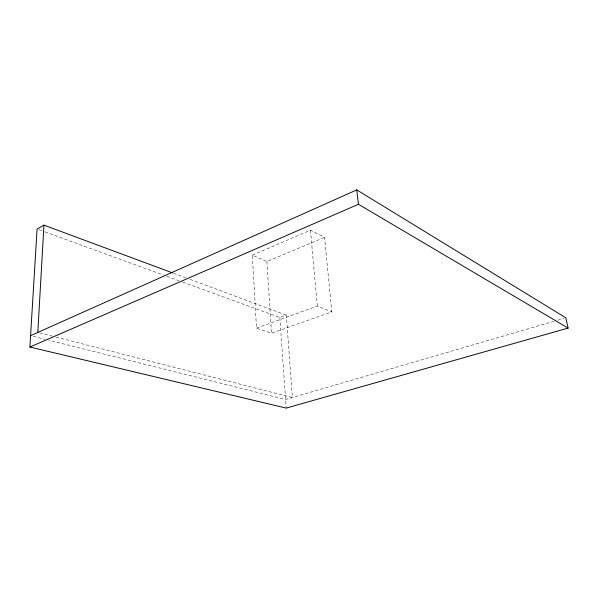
<?xml version="1.0" encoding="UTF-8"?>
<svg xmlns="http://www.w3.org/2000/svg" width="598" height="598" viewBox="0 0 598 598"><rect width="100%" height="100%" fill="white"/><g stroke="black" fill="none" stroke-linecap="round" stroke-linejoin="round"><path stroke-width="0.45" stroke-dasharray="2.99 2.24" d="M252.334 255.182L310.459 230.178L324.542 237.361L331.823 311.894L271.552 333.213L256.52 328.13L252.334 255.182L266.887 261.52L324.542 237.361M182.562 282.032L279.842 317.486L286.322 315.116L292.377 397.52L55.861 337.055M256.52 328.13L317.314 306.056L331.823 311.894M554.197 321.208L285.582 399.501L48.677 340.195M557.777 320.162L564.041 318.338M33.301 336.345L45.059 339.29M39.61 332.907L52.25 336.136M38.833 229.647L44.095 231.561M44.97 231.882L163.284 275.005M166.79 276.276L179.056 280.754M173.442 273.219L185.694 277.764M190.067 279.393L286.322 315.116M310.459 230.178L317.314 306.056M279.842 317.486L286.188 408.098M266.887 261.52L271.552 333.213"/><path stroke-width="0.9" d="M37.809 332.443L43.946 225.147L172.568 272.89M30.595 335.665L356.744 189.902L565.835 317.815L568.1 328.078L286.188 408.098L29.9 347.027L37.083 229.004L43.946 225.147M29.9 347.027L358.449 204.284L568.1 328.078M356.744 189.902L358.449 204.284"/></g></svg>
